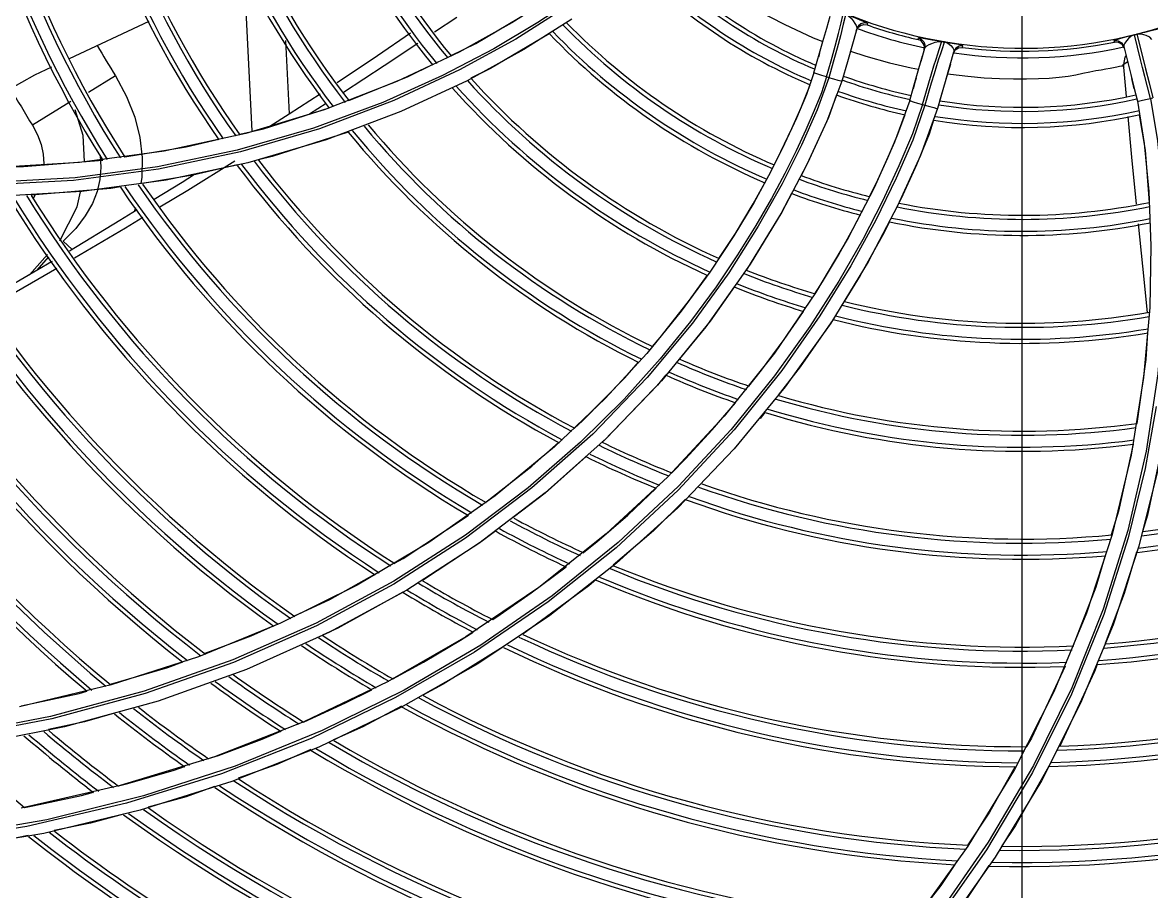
# Model space of a CAD drawing. Header units: metres. Extents: x -367 to 374, y -238 to 224.
# Drawn here: x 351.5329 to 351.6689, y 176.5566 to 176.6612 of the extents above; entities that cross this region are included whole.
import ezdxf
from ezdxf.enums import TextEntityAlignment as Align

# ---------------------------------------------------------------- set-up
doc = ezdxf.new("R2010")
doc.units = ezdxf.units.M
for name, color, linetype in [('ELE-ALIMENTADORES', 160, 'Continuous'), ('LA_BAU_BASES GERAIS_R00$0$ARQ-XREF-ATT', 8, 'Continuous'), ('LA_BAU_BASES GERAIS_R00$0$BASE', 253, 'Continuous'), ('LA_BAU_BASES GERAIS_R00$0$dutos', 31, 'Continuous')]:
    doc.layers.add(name, color=color, linetype=linetype)
doc.styles.add('LA_BAU_BASES GERAIS_R00$0$R60-125-RS', font='romans.shx', dxfattribs={"height": 0.19})
doc.styles.add('LA_BAU_BASES GERAIS_R00$0$R80-100-RS', font='romans.shx', dxfattribs={"height": 0.203})

# ---------------------------------------------------------------- blocks, each defined once
blk = doc.blocks.new('LA_BAU_BASES GERAIS_R00$0$A$C2E3D5B4E')
at = {"layer": 'LA_BAU_BASES GERAIS_R00$0$dutos', "color": 251}
for p, q in [((-15.09664577555668, -1.495762050046039), (-15.09664577555668, -0.9803166271737496)), ((-15.18941090905037, -1.301868069280943), (-15.19035142622943, -1.283433456615683)), ((-15.21140317315576, -1.293105119713516), (-15.20183887225494, -1.288597591141013)), ((-15.16477312399229, -1.288152898413216), (-15.16743504156921, -1.289927415639511)), ((-15.15088956150976, -1.288361572233669), (-15.15668975907738, -1.292019691143366)), ((-15.11613644556337, -1.289108515067426), (-15.11574875565066, -1.288998953773159)), ((-15.11574875565066, -1.288998953773159), (-15.11534688375923, -1.289052142609478)), ((-15.11529286609084, -1.288863478370956), (-15.11534698616288, -1.289052106956376)), ((-15.11658351061351, -1.289531782015445), (-15.11771857415761, -1.293488453505859)), ((-15.08283483418654, -1.290173498150295), (-15.08217083720865, -1.292845671324983)), ((-15.1849064657099, -1.299776668167112), (-15.18535826845982, -1.290915267350726)), ((-15.12173897904995, -1.294820938067176), (-15.12066035300586, -1.291046910794364)), ((-15.10920681813241, -1.290812718450695), (-15.10915296984422, -1.290623998532908)), ((-15.10883816578416, -1.290980436034886), (-15.10920681813241, -1.290812718450695)), ((-15.10856746670652, -1.291278645395948), (-15.10883816578416, -1.290980436034886)), ((-15.10665631684515, -1.29201032753889), (-15.10636049170489, -1.291132374436245)), ((-15.10636049170489, -1.291132374436245), (-15.10633372443135, -1.291051123735713)), ((-15.1060547501188, -1.291182194534201), (-15.10634501109098, -1.292040144636019)), ((-15.1060288346689, -1.291103355676285), (-15.1060547501188, -1.291182194534201)), ((-15.10432216638492, -1.291810868792425), (-15.10385579304238, -1.291759559166792)), ((-15.10385562969714, -1.291759580106088), (-15.10379880073378, -1.291559683180537)), ((-15.08554190462792, -1.291123107591091), (-15.08559034904147, -1.29092834586362)), ((-15.08503988350822, -1.291151976206208), (-15.08554190462792, -1.291123107591091)), ((-15.08442480236045, -1.291666655519009), (-15.08358687840564, -1.295034966480387)), ((-15.08102813805772, -1.290820488640463), (-15.08127870386306, -1.290537375323481)), ((-15.1644786614138, -1.292330421467057), (-15.17196865076994, -1.29587689200406)), ((-15.15668975907738, -1.292019691143366), (-15.16351169561312, -1.29576779523785)), ((-15.12107588650906, -1.292498390662047), (-15.12120172776758, -1.292942571702667)), ((-15.10841245989559, -1.291874180785896), (-15.10886336519843, -1.293444562358388)), ((-15.10586641123427, -1.295687916223585), (-15.10488689930844, -1.292276287587526)), ((-15.08424417738661, -1.292950180596279), (-15.08414751077862, -1.292779181387857)), ((-15.11771857415761, -1.293488453505859), (-15.11839119169099, -1.295842953347972)), ((-15.08440977079545, -1.29412709581328), (-15.08440901390759, -1.294135112312404)), ((-15.08409861216205, -1.297657363606675), (-15.08440977079545, -1.29412709581328)), ((-15.20589465498233, -1.295177058611159), (-15.2091205185402, -1.297184183740399)), ((-15.17196865076994, -1.29587689200406), (-15.18073919205517, -1.299275788832063)), ((-15.16351169561312, -1.29576779523785), (-15.17152485666429, -1.299493562244322)), ((-15.11993517567862, -1.295416869077314), (-15.12021633307768, -1.295308084596115)), ((-15.08315644427103, -1.296740783350003), (-15.08346685872357, -1.295509198032676)), ((-15.12230973570104, -1.296574736908667), (-15.12220705765003, -1.296249673596037)), ((-15.21127570114186, -1.298276924784375), (-15.21588377958551, -1.30113195005805)), ((-15.18124145246929, -1.297375925834501), (-15.18495447552777, -1.299808116676729)), ((-15.18048730870942, -1.29851422465498), (-15.18251090447984, -1.29980855520779)), ((-15.10657767179282, -1.298195324917913), (-15.10630918941661, -1.297242637794341)), ((-15.18073919205517, -1.299275788832063), (-15.19019487696141, -1.302119179725821)), ((-15.18495447552777, -1.299808116676729), (-15.18727343004502, -1.301297346808212)), ((-15.17152485666429, -1.299493562244322), (-15.1805163467161, -1.302896867703282)), ((-15.11078693894797, -1.299969601639248), (-15.11075716972164, -1.299873828379248)), ((-15.10684642827391, -1.299122916641579), (-15.10891505984955, -1.304792431207431)), ((-15.19019487696141, -1.302119179725821), (-15.20001298988927, -1.304248827179151)), ((-15.17784218639645, -1.301965234157876), (-15.18702017542319, -1.304891293659864)), ((-15.1805163467161, -1.302896867703282), (-15.18995569156687, -1.305670671070118)), ((-15.12527860205682, -1.303379508962905), (-15.12698070494025, -1.306774260479585)), ((-15.20001298988927, -1.304248827179151), (-15.21021625391313, -1.305638738191817)), ((-15.18702017542319, -1.304891293659864), (-15.18866645726666, -1.305283097280778)), ((-15.10891505984955, -1.304792431207431), (-15.1116781404271, -1.310857827411098)), ((-15.21021625391313, -1.305638738191817), (-15.22076421463817, -1.306245039358771)), ((-15.18995569156687, -1.305670671070118), (-15.19977302964344, -1.307760045179464)), ((-15.19977302964344, -1.307760045179464), (-15.20994275007479, -1.30912864006558)), ((-15.20994275007479, -1.30912864006558), (-15.22044108720092, -1.309739397310921)), ((-15.21550143843933, -1.309452025486905), (-15.21579524246272, -1.309946906168705)), ((-15.11124870920457, -1.30996968570588), (-15.11152271073524, -1.310514096225859)), ((-15.20346660488167, -1.311065408851107), (-15.203611702942, -1.311554179748498)), ((-15.1116781404271, -1.310857827411098), (-15.11522424619079, -1.317593166170525)), ((-15.13140540839868, -1.314469844491839), (-15.13428021904792, -1.318819780866477)), ((-15.21110387719682, -1.316083070905449), (-15.21219588863823, -1.315099929774703)), ((-15.21407259472971, -1.316715389104218), (-15.21625031462099, -1.319133992069226)), ((-15.21535821441876, -1.318612056525751), (-15.21389147806485, -1.316983080773468)), ((-15.11522424619079, -1.317593166170525), (-15.11972765903693, -1.324966006335387)), ((-15.21293296224303, -1.318399773705721), (-15.22134622599515, -1.323245005554497)), ((-15.13428021904792, -1.318819780866477), (-15.13772800799916, -1.323528740829431)), ((-15.12942931459474, -1.317876090865582), (-15.13424848289787, -1.324739299595137)), ((-15.12973313479506, -1.318340721168795), (-15.12989764229587, -1.31857207384445)), ((-15.12154864605782, -1.321335541193264), (-15.12651399672859, -1.328587170036087)), ((-15.13772800799916, -1.323528740829431), (-15.14187775747041, -1.328606290504183)), ((-15.08129738254365, -1.323074730854103), (-15.08202649998793, -1.33153376593026)), ((-15.13424848289787, -1.324739299595137), (-15.14012518828213, -1.331918724656759)), ((-15.11972765903693, -1.324966006335387), (-15.12519140352697, -1.332653098639355)), ((-15.14187775747041, -1.328606290504183), (-15.14690162545048, -1.334060985672011)), ((-15.12651399672859, -1.328587170036087), (-15.13255580414125, -1.336171479265147)), ((-15.14012518828213, -1.331918724656759), (-15.14677619236454, -1.338868780429664)), ((-15.08202649998793, -1.33153376593026), (-15.0835261375023, -1.340861654639127)), ((-15.12519140352697, -1.332653098639355), (-15.13134006964401, -1.340098536435733)), ((-15.14690162545048, -1.334060985672011), (-15.15299133044437, -1.339857162450869)), ((-15.08051977012656, -1.335010922501795), (-15.0818387370673, -1.342465584801801)), ((-15.13255580414125, -1.336171479265147), (-15.13932359964247, -1.343462216503838)), ((-15.1276396786343, -1.335712609563132), (-15.12820725577785, -1.336442743937994)), ((-15.14677619236454, -1.338868780429664), (-15.15410107428761, -1.345416100775481)), ((-15.14703847764031, -1.339121607165623), (-15.14724497191173, -1.339305615101409)), ((-15.15299133044437, -1.339857162450869), (-15.16016221539576, -1.345760340271852)), ((-15.0835261375023, -1.340861654639127), (-15.08583058728573, -1.350408108818272)), ((-15.13932359964247, -1.343462216503838), (-15.14676464080048, -1.350350143752337)), ((-15.08024561089769, -1.342293301570578), (-15.08258984979238, -1.35180700229165)), ((-15.16016221539576, -1.345760340271852), (-15.16814992044237, -1.351382017022559)), ((-15.15410107428761, -1.345416100775481), (-15.16209964229074, -1.351517688570937)), ((-15.16814992044237, -1.351382017022559), (-15.17676778688156, -1.356515298179772)), ((-15.16209964229074, -1.351517688570937), (-15.17076961949851, -1.35712685113657)), ((-15.14676464080048, -1.350350143752337), (-15.15487749828662, -1.356793630356776)), ((-15.08583058728573, -1.350408108818272), (-15.08892279227439, -1.359904100463325)), ((-15.08258984979238, -1.35180700229165), (-15.08570771256882, -1.361301061776146)), ((-15.14552948642086, -1.353893261378914), (-15.15356574855377, -1.360169142860002)), ((-15.15175429708461, -1.354430380599013), (-15.15160654971669, -1.354310915992471)), ((-15.17676778688156, -1.356515298179772), (-15.18602046255592, -1.361117925049882)), ((-15.15487749828662, -1.356793630356776), (-15.16365928076948, -1.362748006095615)), ((-15.17076961949851, -1.35712685113657), (-15.18010715298442, -1.362193849969742)), ((-15.08691268125949, -1.359414942142109), (-15.09069404403044, -1.368874957533706)), ((-15.18602046255592, -1.361117925049882), (-15.19589623725233, -1.365135942515451)), ((-15.15356574855377, -1.360169142860002), (-15.16222403677557, -1.365977279558763)), ((-15.16043646553544, -1.360662643230796), (-15.15994692535378, -1.360348017420336)), ((-15.08892279227439, -1.359904100463325), (-15.09283778373674, -1.369362802949297)), ((-15.08682407791048, -1.360057660879363), (-15.09070305652494, -1.369631516155721)), ((-15.18010715298442, -1.362193849969742), (-15.19010223679243, -1.366663947298264)), ((-15.08570771256882, -1.361301061776146), (-15.08961845427166, -1.370739326848422)), ((-15.16365928076948, -1.362748006095615), (-15.17310377384092, -1.368164746161426)), ((-15.19589623725233, -1.365135942515451), (-15.20638037871458, -1.368513821140084)), ((-15.16222403677557, -1.365977279558763), (-15.17149926532193, -1.371275428171145)), ((-15.09149016553101, -1.366292125042207), (-15.09555468572125, -1.374930183243748)), ((-15.19010223679243, -1.366663947298264), (-15.20074000582918, -1.370479474018509)), ((-15.20638037871458, -1.368513821140084), (-15.2174519826026, -1.371193684881007)), ((-15.21026916653045, -1.369554300063726), (-15.20931771285132, -1.369275493064094)), ((-15.17310377384092, -1.368164746161426), (-15.18320356547429, -1.372993252959247)), ((-15.09069404403044, -1.368874957533706), (-15.0952954438244, -1.378246922634105)), ((-15.21725276243887, -1.371051325087763), (-15.21026916653045, -1.369554300063726)), ((-15.20074000582918, -1.370479474018509), (-15.21200026786482, -1.373580415574622)), ((-15.09283778373674, -1.369362802949297), (-15.09759225606012, -1.378726686022389)), ((-15.09070305652494, -1.369631516155721), (-15.0954088560361, -1.379088408198811)), ((-15.17149926532193, -1.371275428171145), (-15.18138237481435, -1.376017824571761)), ((-15.08961845427166, -1.370739326848422), (-15.09434261107936, -1.380084106312722)), ((-15.18320356547429, -1.372993252959247), (-15.19394374654848, -1.37717812058662)), ((-15.21200026786482, -1.373580415574622), (-15.22385491788918, -1.37590461588178)), ((-15.18138237481435, -1.376017824571761), (-15.19185793419365, -1.380155173472929)), ((-15.09555468572125, -1.374930183243748), (-15.0961345039841, -1.375956789684722)), ((-15.19394374654848, -1.37717812058662), (-15.20530218411977, -1.380661313430835)), ((-15.19881433657565, -1.378784287222231), (-15.19754980311018, -1.378365128596386)), ((-15.09759225606012, -1.378726686022389), (-15.10321061849163, -1.387954994054496)), ((-15.0952954438244, -1.378246922634105), (-15.10073782654399, -1.387488780174579)), ((-15.19185793419365, -1.380155173472929), (-15.20290696325583, -1.383637042179259)), ((-15.0954088560361, -1.379088408198811), (-15.10097644871439, -1.38841624483274)), ((-15.09434261107936, -1.380084106312722), (-15.09989790624877, -1.389288730403393)), ((-15.20530218411977, -1.380661313430835), (-15.21724911555793, -1.383383480716191)), ((-15.20998855379185, -1.381839243815818), (-15.20851914364266, -1.381465375655978)), ((-15.20290696325583, -1.383637042179259), (-15.21450584779132, -1.386411890536408)), ((-15.21657275056896, -1.385579698025765), (-15.22914057984872, -1.387556695277169)), ((-15.21450584779132, -1.386411890536408), (-15.2266256552125, -1.388427420866435)), ((-15.21638567960235, -1.386677078036598), (-15.21778200115978, -1.386956716559951)), ((-15.10321061849163, -1.387954994054496), (-15.10971086101063, -1.396992068233601)), ((-15.10073782654399, -1.387488780174579), (-15.10703853211089, -1.396550232523339)), ((-15.10097644871439, -1.38841624483274), (-15.10741910347951, -1.397553024835986)), ((-15.09989790624877, -1.389288730403393), (-15.10630055564752, -1.398303146531077))]:
    blk.add_line(p, q, dxfattribs=at)
for points in [[(-15.13954272389037, -1.27927574735412), (-15.13706054828026, -1.281485170963322), (-15.13420868411458, -1.283660069029509), (-15.13150922916384, -1.285459368194722), (-15.12862472207917, -1.287266332735896), (-15.12533493394722, -1.288967161999324), (-15.12184005998824, -1.29060057533087), (-15.12065876733368, -1.291041396769913)], [(-15.1430469247407, -1.280016270190288), (-15.14640970249002, -1.282831745001829), (-15.15038444749644, -1.285726088374474), (-15.15498385955198, -1.288772471324307), (-15.16030194049608, -1.291930611175019), (-15.1664713276532, -1.295155476427396), (-15.17366739407953, -1.298380430316399), (-15.18202382592153, -1.301469305766375), (-15.19120620105059, -1.304123094231443), (-15.2008082716734, -1.306135190201246), (-15.21072921314044, -1.307449584972062), (-15.22097408981426, -1.308034587723057), (-15.23150853271363, -1.307852087683102), (-15.24230068831912, -1.306865244068547)], [(-15.14283841831093, -1.280232364990923), (-15.14699444666758, -1.283646503455827), (-15.15190047194983, -1.287129017821542), (-15.15764900362819, -1.290754216118955), (-15.16442748544023, -1.294478045703443), (-15.17235300467883, -1.298163249501783), (-15.18131026238098, -1.301553251789016), (-15.19080757876418, -1.304336659833723), (-15.20069292796052, -1.306422177171669), (-15.21093591904628, -1.307771268677868), (-15.22151101562076, -1.308345944371183), (-15.23239069170586, -1.308106221476635)], [(-15.15269950400989, -1.285360828327327), (-15.15811780713648, -1.288797025033716), (-15.1644786614138, -1.292330421467057)], [(-15.16543880176459, -1.292732519735807), (-15.16248770883385, -1.291278787295312), (-15.15603019951777, -1.287483044967018)], [(-15.12021743129571, -1.295307708453663), (-15.11968265840596, -1.293380018336109), (-15.11920056606868, -1.291608470703693), (-15.11879978744309, -1.290091072802795), (-15.11848097108623, -1.288809025929993), (-15.11826697797414, -1.287904617265383), (-15.11819703156743, -1.28761423678651)], [(-15.12066035300586, -1.291046910794364), (-15.12020467283764, -1.289462327401168), (-15.1197863336306, -1.288002805179246)], [(-15.11790844890584, -1.287732443682842), (-15.1179813341023, -1.288029493015244), (-15.11820884330791, -1.28897795167785), (-15.11855759266882, -1.290364080651386), (-15.11895029433254, -1.291837167919482), (-15.1194143000489, -1.293538745096782), (-15.11993637562182, -1.295416320310949)], [(-15.11529029895883, -1.28886437506543), (-15.1153553855579, -1.288821017451198), (-15.11557071197467, -1.288722889783173), (-15.11596137255992, -1.288559006790535), (-15.11653205774974, -1.288323403170295), (-15.1172311948485, -1.288029299111884), (-15.11790849894942, -1.287732566658349)], [(-15.11790844929419, -1.287732444662367), (-15.11756612275121, -1.287947420352509), (-15.11726836210346, -1.288232740940373), (-15.11701634545534, -1.288554926554468), (-15.11681265938114, -1.288868050606368), (-15.1166649598722, -1.289141037605702), (-15.11658507161383, -1.289362978607357), (-15.11658351061351, -1.289531782015445)], [(-15.11529286609084, -1.288863478370956), (-15.11569444786028, -1.288810240337341), (-15.11608227945862, -1.288919642318149), (-15.11639539868111, -1.289173222719626), (-15.1165835359734, -1.289531871881707)], [(-15.17033047129416, -1.290041672331142), (-15.17432251660466, -1.292766665138231), (-15.17916702949742, -1.296014008583086)], [(-15.15361835243266, -1.290113160316366), (-15.16070476201958, -1.294293609913154), (-15.16306916859276, -1.295461262091237)], [(-15.11663778731463, -1.289721257536883), (-15.11644950488426, -1.289362215288463), (-15.11613644556337, -1.289108515067426)], [(-15.08313423426489, -1.290248267925278), (-15.08372259277121, -1.2904115893013), (-15.08436119854468, -1.290580946354282), (-15.08492343114949, -1.290726834540408), (-15.08531599757225, -1.290831662914286), (-15.08552978605576, -1.290896636127115), (-15.0855880423519, -1.290927886416)], [(-15.08313457864915, -1.290248371617679), (-15.08351935730298, -1.290424469487959), (-15.08384553269798, -1.290678390651635), (-15.08411117999958, -1.290967994952268), (-15.0843072217408, -1.291245618090841), (-15.08441508010492, -1.29148201142533), (-15.08442493983011, -1.291666676874854)], [(-15.08122197157854, -1.297902883175709), (-15.0815635183435, -1.296510989277238), (-15.08187958856206, -1.295269323770924), (-15.08215501404857, -1.294167018162341), (-15.08239330676179, -1.293207848281497), (-15.08313460928093, -1.290248233825594)], [(-15.08034834491764, -1.289621476817672), (-15.08059289734047, -1.289655425757417), (-15.08114321611174, -1.289783144024739), (-15.08193505744157, -1.289971536196106), (-15.08283489866972, -1.290173635576764)], [(-15.08127870386306, -1.290537375323481), (-15.08173300590124, -1.290310690614831), (-15.08230442621834, -1.290158519778458), (-15.08283479557849, -1.29017357661786)], [(-15.16946672412723, -1.29128177255069), (-15.17350200623696, -1.293971626440623), (-15.17840867108589, -1.297182039807637)], [(-15.10749734991532, -1.290875268799653), (-15.10857282560664, -1.290695270581352), (-15.10890605593158, -1.290642568319242), (-15.10909319623488, -1.290619876799326), (-15.10915560342619, -1.29062340182071)], [(-15.10915296984422, -1.290623998532908), (-15.10878421228153, -1.290791651347433), (-15.10851342805245, -1.291089707588696), (-15.10838219510015, -1.291470359212042), (-15.10841245680194, -1.291874179548984)], [(-15.10846672611797, -1.292063679016508), (-15.10843633120794, -1.291659529962715), (-15.10856746670652, -1.291278645395948)], [(-15.10841245989559, -1.291874180785896), (-15.10832213590402, -1.291732260462311), (-15.10813611225103, -1.291585129361636), (-15.1078645747566, -1.291430746831509)], [(-15.1078645747566, -1.291430746831509), (-15.10752374980893, -1.291274017317562), (-15.10713789417377, -1.291134368642531), (-15.10673457285111, -1.291051787001095), (-15.1063337537521, -1.291051286464324)], [(-15.10633370420965, -1.291051307811074), (-15.10688365401165, -1.290971894179791), (-15.10749734991532, -1.290875268799653)], [(-15.10433669574741, -1.291429997556122), (-15.1053822037552, -1.291232402253343), (-15.10602886457127, -1.29110353310142)], [(-15.10602883490128, -1.291103357055988), (-15.10560901998133, -1.291267882294676), (-15.10527268233682, -1.291522302630881), (-15.10503061208101, -1.291804081384441), (-15.10489739825289, -1.29206248750296), (-15.10488689930844, -1.292276287587526)], [(-15.10379880073378, -1.291559683180537), (-15.10426508508863, -1.291610957843375), (-15.1046555592593, -1.291868021543166), (-15.1048869808692, -1.292276456367915)], [(-15.10379880042319, -1.291559682115519), (-15.1038476313247, -1.291535497751909), (-15.10402082951759, -1.291493347716539), (-15.10433669574741, -1.291429997556122)], [(-15.08559034904147, -1.29092834586362), (-15.085088237317, -1.290957238138333), (-15.08466526671737, -1.291225196299536), (-15.08442480236045, -1.291666655519009)], [(-15.08437605770951, -1.291861932824474), (-15.08461675418448, -1.291420071815708), (-15.08503988350822, -1.291151976206208)], [(-15.11735518028627, -1.292220612209974), (-15.11548910111924, -1.29282993226542), (-15.11265925043654, -1.29361531388048), (-15.1100223216431, -1.294219771192445), (-15.10913387510891, -1.294383771971923)], [(-15.11020974596431, -1.298153370658554), (-15.10975337200398, -1.296562919963151), (-15.10935059015355, -1.295137551923915), (-15.1086756281602, -1.2927923522372)], [(-15.10868253736771, -1.298642744024335), (-15.1082746625566, -1.297260566345983), (-15.10791346617634, -1.296023384851367), (-15.10758241990152, -1.294927732191979), (-15.10728861904272, -1.293976398865823), (-15.10703631330307, -1.293174817368424), (-15.10682627316282, -1.292523973683899), (-15.10665631684515, -1.29201032753889)], [(-15.10634501109098, -1.292040144636019), (-15.10651392347836, -1.292546855444641), (-15.10672495282233, -1.29319652559451), (-15.10697939143711, -1.294000005914938), (-15.1072753070066, -1.294954442613459), (-15.10760918357528, -1.296055532810612), (-15.10797428598653, -1.297304007208083), (-15.10838576990955, -1.298698513323586)], [(-15.10494410188267, -1.292476007557241), (-15.10471276312637, -1.292068116963208), (-15.10432216638492, -1.291810868792425)], [(-15.08440902643088, -1.294134958112124), (-15.08441586031995, -1.293828974857831), (-15.08424417738661, -1.292950180596279)], [(-15.08217083720865, -1.292845671324983), (-15.0818026063921, -1.294334220958888), (-15.08137926098334, -1.29601491006423), (-15.08093074103317, -1.297830241811141)], [(-15.2219035119756, -1.298598222959015), (-15.21559023501095, -1.295078426611042), (-15.21355448110126, -1.294119002707419)], [(-15.17775969732838, -1.298157194594467), (-15.17060492522023, -1.295277394274024), (-15.16767475550569, -1.29383396878228)], [(-15.10531408617453, -1.293767092885616), (-15.10577146107789, -1.295354442124051), (-15.10627924915343, -1.297137842796189), (-15.10684639400824, -1.299122927042561)], [(-15.10565178823663, -1.294939109771519), (-15.10530303153837, -1.294987541881426), (-15.10321454537461, -1.295228755484175), (-15.10124366537866, -1.295413391868976), (-15.09939414825294, -1.295522052527929), (-15.09768867158618, -1.295564758537409), (-15.09612494526482, -1.295560110980375), (-15.09469461273193, -1.295518412234458), (-15.09339187274099, -1.29545290906907), (-15.09220643753724, -1.295364375148608), (-15.09113339978603, -1.295238960711401), (-15.09019388608704, -1.295063159299104), (-15.08933349008976, -1.29485858905781), (-15.08851059889867, -1.294684313604819), (-15.08778025549782, -1.294548799318079), (-15.08714627056906, -1.294447970250701), (-15.08657780623435, -1.294350012500843), (-15.08607350222792, -1.294251623689604), (-15.08526078259865, -1.294084324454786)], [(-15.08526078259865, -1.294084324454786), (-15.08495300861205, -1.294026183990979), (-15.08471091364027, -1.29399203782458), (-15.0845399423556, -1.2939943736489), (-15.08444117564613, -1.294044779962576), (-15.08440977079545, -1.29412709581328)], [(-15.12021633307768, -1.295308084596115), (-15.12085135576399, -1.297246318887744), (-15.12171038219867, -1.299367256814264), (-15.12272039794698, -1.301681599605843), (-15.12389231147245, -1.304203876594954), (-15.12526173689093, -1.306956953665292), (-15.12686236771333, -1.309954642750824), (-15.1287350855805, -1.313211780359495), (-15.13093588972197, -1.316751902351541), (-15.13353285940229, -1.320596949127946), (-15.1366056389129, -1.324760789014078), (-15.14025643007108, -1.329257899311131), (-15.14462057407718, -1.334104281125917), (-15.1498533698641, -1.339289098064626), (-15.1561524269905, -1.34478557223764), (-15.16370739559943, -1.35049533073169), (-15.17236201103015, -1.356059987833476), (-15.18172396297769, -1.361099644422836), (-15.19173485100555, -1.365529795750888), (-15.20240524792598, -1.369303393342932), (-15.21370587476349, -1.372354443608572), (-15.22559886891668, -1.374616251267696), (-15.2380296813044, -1.376023231701481)], [(-15.11993517567862, -1.295416869077314), (-15.1213452735542, -1.299274180154214), (-15.12324051465066, -1.303530935754395), (-15.12557431558616, -1.308203157982177), (-15.1284428776371, -1.313307356153643), (-15.13198936650087, -1.318889973222838), (-15.13637149843817, -1.324950684329167), (-15.14184104409469, -1.331532507550662), (-15.14839455013089, -1.338323319184099), (-15.15571751874313, -1.344818263468085), (-15.16369932043153, -1.35085633531861), (-15.17235855241279, -1.356407611291331), (-15.18168339476006, -1.361415903373825), (-15.19166680249236, -1.365827723958944), (-15.20229690306633, -1.369585635118426), (-15.21354338069023, -1.372625920292819), (-15.22536682154487, -1.374885781434102), (-15.23773492439477, -1.376302654292601)], [(-15.20589465542844, -1.295177057845365), (-15.20454102651092, -1.297660500821337), (-15.20355696197976, -1.300147953657586), (-15.20293217416156, -1.302609417768224)], [(-15.12173902051245, -1.294821049087375), (-15.12263702325254, -1.297427519519886), (-15.12384953976743, -1.300271013776808), (-15.12527860205682, -1.303379508962905)], [(-15.11839123248865, -1.295842941216222), (-15.12018815729562, -1.30062932050231), (-15.12259369018602, -1.305861840392652)], [(-15.12021712794149, -1.295306664212774), (-15.12079390191002, -1.295133033094032), (-15.12128010054357, -1.294981675475071), (-15.12161899876492, -1.294870025579883), (-15.12173897904995, -1.294820938067176)], [(-15.11839119169099, -1.295842953347972), (-15.1185082480074, -1.295821003228127), (-15.11883083105749, -1.295735717625291), (-15.11933130188572, -1.295594070241975), (-15.11993637037313, -1.295416302384808)], [(-15.109439045214, -1.295450577491181), (-15.10954195271279, -1.295810318776319), (-15.10980410280899, -1.296739715423143)], [(-15.08358687840564, -1.295034966480387), (-15.08320543530226, -1.296542155570648), (-15.08278797389539, -1.298234698680687)], [(-15.12654163614206, -1.305897242935032), (-15.1257216190088, -1.304291182293753), (-15.12440630932224, -1.301516954262922), (-15.1232930395422, -1.298990226046669), (-15.12230973570104, -1.296574736908667)], [(-15.11902937402647, -1.297488076762136), (-15.12000130280876, -1.300195386318308), (-15.12251307720499, -1.30569774022814), (-15.12329628949738, -1.307182670485133)], [(-15.11020975372685, -1.298153406315294), (-15.1120273810975, -1.303168396572516), (-15.11450496170619, -1.308665354782249)], [(-15.110209747505, -1.298153370350235), (-15.11010067920233, -1.298198772748663), (-15.10978446607851, -1.298303967218715), (-15.10928831627825, -1.298459501094555), (-15.10868255289279, -1.298642796565844)], [(-15.08278797389539, -1.298234698680687), (-15.08195199609781, -1.303319759533849), (-15.08140814514445, -1.309126605792414)], [(-15.08278788600046, -1.29823466989609), (-15.0826656605168, -1.298219144022084), (-15.08232596007838, -1.298150784470351), (-15.08182031009846, -1.298040036631107), (-15.0812219688346, -1.297902899597545)], [(-15.08122062705615, -1.297900676424149), (-15.08036514095375, -1.303000068590052), (-15.07981361237489, -1.30876673391748), (-15.07953283120378, -1.315294710106798), (-15.07964199900789, -1.322675693396093), (-15.08031152688363, -1.331083089195715), (-15.08172761377045, -1.340374229405541)], [(-15.10868277323925, -1.298642736827503), (-15.10988405505896, -1.302186813815467), (-15.11151722809154, -1.306042476749724), (-15.1134861601663, -1.310272346574209), (-15.11586128303361, -1.314883320289198), (-15.11873358518051, -1.319912507098422), (-15.1222274098659, -1.325391218573429), (-15.12649777717843, -1.331332260096758), (-15.13171959630699, -1.337775316110026), (-15.13805409340375, -1.34461151718159), (-15.14533071809365, -1.351404324174553), (-15.15329549511171, -1.357814804605084), (-15.16188890191233, -1.363751435786696), (-15.17111963831803, -1.369179165623507), (-15.18097470611974, -1.374045798605664), (-15.19144311933633, -1.378303312094147), (-15.20250834882654, -1.381900234110333), (-15.21414183209799, -1.384780314704301), (-15.22630394350199, -1.386887670266049)], [(-15.10838578047151, -1.298698562125253), (-15.10985022231444, -1.302914926951132), (-15.11184498647526, -1.307510977084974), (-15.11429082264885, -1.312550918748173), (-15.11729992033361, -1.318066428396094), (-15.12101715693825, -1.324100968878781), (-15.12562540473891, -1.330683060492163), (-15.13135727241342, -1.337820117802664), (-15.13809388627806, -1.345073135463906), (-15.14558292968013, -1.352019320458282), (-15.15377310455051, -1.358546052537065), (-15.16263001391872, -1.364578874351253), (-15.17214658992816, -1.37007020109894), (-15.18231674209574, -1.374971448859185), (-15.19312785278862, -1.379228959325417), (-15.20455607918075, -1.382784503827395), (-15.21657275056896, -1.385579698025765)], [(-15.2096042761882, -1.305505680098292), (-15.20975658568568, -1.302372342380011), (-15.21071872659786, -1.299293195244616)], [(-15.19090346158782, -1.302221862014164), (-15.18806721233159, -1.301549561140462), (-15.18014509608429, -1.299032408416394)], [(-15.10838574182208, -1.298698421018969), (-15.10779777800599, -1.298871010785376), (-15.10730095481267, -1.299011661330667), (-15.10696703817075, -1.299100103717763), (-15.10684642827391, -1.299122916641579)], [(-15.08256606867553, -1.299874432130025), (-15.08185760627885, -1.304142512300757), (-15.08136270309114, -1.31043094223395)], [(-15.21588365402522, -1.301132152627076), (-15.21526824088323, -1.302279532010004), (-15.21483108973962, -1.303444536104223), (-15.21457380855873, -1.304615075651498), (-15.21449712195226, -1.305780768717057), (-15.21450905458414, -1.305915947354777)], [(-15.11503541968341, -1.309732847448402), (-15.11405677103539, -1.30772364941339), (-15.11285344663293, -1.305075876603667), (-15.11170295823422, -1.302397974145322), (-15.11078693894797, -1.299969601639248)], [(-15.10732260188661, -1.30052551479065), (-15.10786627673633, -1.302204809472357), (-15.10939296907281, -1.305897498681304), (-15.11124870920457, -1.30996968570588)], [(-15.08288195876821, -1.310639786900254), (-15.08345447674901, -1.304965438169972), (-15.08388529373769, -1.300077579778815)], [(-15.20293217416156, -1.302609417768224), (-15.20265415863469, -1.305023419629549), (-15.20269926957235, -1.307377807405544), (-15.20282301232783, -1.308170498024708)], [(-15.20475971476981, -1.304931101024238), (-15.19735849249719, -1.303751954231927), (-15.1934394276218, -1.302822984137208)], [(-15.21810013289951, -1.306131724789964), (-15.21696396818879, -1.306121292140858), (-15.20740776727098, -1.305321949944016)], [(-15.20770908358054, -1.304741453837494), (-15.20762354793487, -1.306218043115848), (-15.20775051581904, -1.307659943189435)], [(-15.1912237384131, -1.305891712391428), (-15.19656174661486, -1.30716212118449), (-15.20261842287482, -1.3081326828339)], [(-15.19151329295482, -1.305477789005351), (-15.19717903571427, -1.308982338305839), (-15.20052402849706, -1.311006848495424)], [(-15.12259369018602, -1.305861840392652), (-15.12561739706962, -1.311593312739831), (-15.12942931459474, -1.317876090865582)], [(-15.20775051581904, -1.307659943189435), (-15.20809116108012, -1.309094563997576), (-15.20866531488036, -1.310549248673567), (-15.20951105343374, -1.312038180106072), (-15.21067280667921, -1.313560945832876), (-15.21219539321419, -1.315099395898585)], [(-15.19647996257208, -1.307142657153861), (-15.19786554384427, -1.308015198080909), (-15.20121664637782, -1.310079096806192)], [(-15.13318327785555, -1.317181918671565), (-15.13120843789102, -1.31415533731041), (-15.12907433785085, -1.31059146125034), (-15.12767180288301, -1.308050671868557)], [(-15.12698070494025, -1.306774260479585), (-15.12900003047662, -1.310461817004295), (-15.13140540839868, -1.314469844491839)], [(-15.20528524948668, -1.30856003267462), (-15.20645381073609, -1.308747290616964), (-15.21604928823172, -1.309558733105121)], [(-15.21258654692338, -1.315064965852514), (-15.21047480964035, -1.310974845936187), (-15.21007658232975, -1.309136425966869)], [(-15.12443609072261, -1.309343675035677), (-15.12569644940459, -1.311733250327677), (-15.12973313479506, -1.318340721168795)], [(-15.11450496170619, -1.308665354782249), (-15.11762382470124, -1.314711716839781), (-15.12154864605782, -1.321335541193264)], [(-15.08140814514445, -1.309126605792414), (-15.08115053172105, -1.315668559576523), (-15.08129738254365, -1.323074730854103)], [(-15.20326457596911, -1.311340388941687), (-15.20533696536677, -1.312616745540879), (-15.21143505986311, -1.316282135311383)], [(-15.12162133126776, -1.321418485552101), (-15.12069629214284, -1.319973835203825), (-15.11880281945969, -1.316801512881), (-15.11700323854211, -1.313572243496026), (-15.11615954900708, -1.311952049388026)], [(-15.20259066139033, -1.31225764920481), (-15.20467559273902, -1.313519524798437), (-15.21083214516693, -1.317158154296237)], [(-15.11265106309202, -1.312756006670213), (-15.11348227596045, -1.314407534045756), (-15.11617678469656, -1.319248517312815), (-15.11809883932483, -1.322357671035832)], [(-15.08155247167952, -1.323679999551757), (-15.08212976498999, -1.318094941054994), (-15.08264152882884, -1.313022739672931)], [(-15.21351845837262, -1.317534406426319), (-15.21359813450317, -1.317582297461456), (-15.22186680362938, -1.322419996530414)], [(-15.14120934682251, -1.327780132779196), (-15.14027781792856, -1.326716692100206), (-15.13672024951711, -1.322203089761103), (-15.13458031103892, -1.319209431894421)], [(-15.13133412967591, -1.320592256487259), (-15.1347666006177, -1.325419460899582), (-15.13795481217312, -1.329263723205884)], [(-15.12957231801602, -1.332540069934737), (-15.12805550020084, -1.330636256224977), (-15.12533003774206, -1.326953239283), (-15.12298716134183, -1.323548199826007)], [(-15.11943469497874, -1.324518577661991), (-15.12338833265903, -1.330243654614321), (-15.12603836375638, -1.333652669257106)], [(-15.08157043791971, -1.326139134595621), (-15.08177885817895, -1.32932876802505), (-15.08286771500116, -1.337034497169668)], [(-15.15057818741752, -1.337605123165929), (-15.14960365493698, -1.336732316347195), (-15.14452512032676, -1.331565445773492), (-15.14286322798534, -1.329668216467041)], [(-15.13956933789768, -1.331210476203239), (-15.14058982128518, -1.332440948442752), (-15.14703847764031, -1.339121607165623)], [(-15.13887098677969, -1.342976381001506), (-15.13722179474917, -1.341314710915583), (-15.13400208632629, -1.337825049014725), (-15.131194432553, -1.334550512702378)], [(-15.16127651333272, -1.346522955441912), (-15.15571908432048, -1.342209392360644), (-15.15249290413976, -1.339319973975478)], [(-15.07962563336059, -1.339007153877617), (-15.08158164366205, -1.34808548474183), (-15.08215957335869, -1.350040503890966)], [(-15.13134006964401, -1.340098536435733), (-15.13811974448527, -1.347190128711816), (-15.14552948642086, -1.353893261378914)], [(-15.08172761377045, -1.340374229405541), (-15.08393539608323, -1.34992170628783), (-15.08691268125949, -1.359414942142109)], [(-15.08330613992075, -1.339537496787386), (-15.08506969702648, -1.347596796471123), (-15.0859220945199, -1.350449175364417)], [(-15.14917887525507, -1.341028924722821), (-15.15411624845365, -1.345428639298632), (-15.15796212755413, -1.348369890197944)], [(-15.0818387370673, -1.342465584801801), (-15.08387403877941, -1.350828475086644), (-15.08682407791048, -1.360057660879363)], [(-15.149492852599, -1.352601836485235), (-15.14791253230487, -1.35132403135384), (-15.14417971832245, -1.348074486003213), (-15.14073845419034, -1.344851135101351)], [(-15.137206287156, -1.346170239405808), (-15.14107911279143, -1.349985176934467), (-15.14592812142155, -1.354112021658409)], [(-15.17225090075181, -1.353889597761452), (-15.1712287756427, -1.353318396454313), (-15.16338149256308, -1.348117752141377)], [(-15.16007794156849, -1.349988022157675), (-15.16182183323463, -1.351321715390156), (-15.16891538449045, -1.355950752348406)], [(-15.08666839792522, -1.352946531468376), (-15.08780549962694, -1.356751616440931), (-15.09050211448402, -1.36380428030742)], [(-15.08290486781652, -1.352561684147702), (-15.08437114734534, -1.357521810917831), (-15.08665776729094, -1.363551240213098)], [(-15.1843024917398, -1.36022114425549), (-15.18005649610177, -1.358251653089326), (-15.17462426255588, -1.355215920103262)], [(-15.15994692535378, -1.360348017420336), (-15.15580079523625, -1.357466150952575), (-15.15175429708461, -1.354430380599013)], [(-15.14801644657018, -1.355889332088452), (-15.14887609747393, -1.356620954996913), (-15.15682032007226, -1.362433892204251)], [(-15.17125681463131, -1.357367097468057), (-15.17911206004874, -1.361697186607387), (-15.18094101084762, -1.362535497468969)], [(-15.19507130523562, -1.364726845788653), (-15.18951519237726, -1.362639038370332), (-15.18684598520395, -1.361400935367499)], [(-15.17245026269757, -1.367801443582437), (-15.16875881934538, -1.365789324277728), (-15.16430803990716, -1.363150890929035), (-15.16278565359562, -1.362172458418797)], [(-15.15918239881421, -1.36396232901069), (-15.16638858680699, -1.368465574590743), (-15.16884608613282, -1.369762649937627)], [(-15.20647673365829, -1.368442993373435), (-15.19959157653875, -1.366425417471589), (-15.19776705667437, -1.365739821948125)], [(-15.08761552899387, -1.366076695515119), (-15.08793590630921, -1.366921476204595), (-15.09213274114927, -1.375898299341031)], [(-15.18322545902038, -1.373001391120567), (-15.18316039761612, -1.372974540960683), (-15.17818238982363, -1.370708394423389), (-15.1750028693582, -1.369120862341049)], [(-15.20600775522416, -1.371949595823651), (-15.20962167345897, -1.373000732102525), (-15.21394073877764, -1.373923074833954)], [(-15.17140744367498, -1.371114541952636), (-15.1760999710923, -1.373591271673547), (-15.17962950617948, -1.375138217762185)], [(-15.19467845715235, -1.377413355109354), (-15.19348262580388, -1.377016969375916), (-15.18820560983522, -1.375056647124154), (-15.18594977449675, -1.374125687539788)], [(-15.18234828597588, -1.376329821095794), (-15.18643294763615, -1.378120071432647), (-15.19108155323056, -1.379768934785432)], [(-15.2055162514489, -1.380701337258586), (-15.2043806529914, -1.380412402201443), (-15.19881433657565, -1.378784287222231)], [(-15.09748896317933, -1.37835494894324), (-15.1006084182427, -1.383878149693089), (-15.10321409262951, -1.387785573870758)], [(-15.09346679348664, -1.378330806343627), (-15.09746665929561, -1.385450002840741), (-15.09910274930462, -1.387914184606132)], [(-15.19395139639664, -1.380786869976589), (-15.19737090282433, -1.381999771077687), (-15.20192729991277, -1.383256089350368)], [(-15.21682795394008, -1.383288037757382), (-15.21583163058403, -1.383108130965127), (-15.20998855379185, -1.381839243815818)], [(-15.2049327601494, -1.384084773623442), (-15.20889059315959, -1.385176052068971), (-15.21325440383043, -1.38604998370073)], [(-15.10478856970622, -1.390146632427502), (-15.10647310310515, -1.392672729531739), (-15.11012640422405, -1.397362857838459)], [(-15.10068396224779, -1.390295713790408), (-15.10346899293154, -1.394490361881878), (-15.1059273634055, -1.397658123866393)]]:
    blk.add_lwpolyline(points, dxfattribs=at)
for centre, radius, start, end in [((-15.09664577555668, -1.235418544163338), 0.1309828060482036, 183.9658385632285, 212.2623320865281), ((-15.09664577555668, -1.235418544163338), 0.1304906844579218, 184.0730082512465, 212.3649511959789), ((-15.09664577555668, -1.235418544163338), 0.1290506101746804, 184.385609100935, 212.6639810647094), ((-15.09664577555668, -1.235418544163338), 0.1285586018557525, 184.492045857307, 212.7656934732249), ((-15.09664577555668, -1.235418544163338), 0.1179826965736974, 186.7313982860089, 214.8916606707794), ((-15.09664577555668, -1.235418544163338), 0.1174905749834157, 186.8331650712198, 214.9875448842459), ((-15.09664577555668, -1.235418544163338), 0.1160505007001743, 187.1296984713681, 215.2665165577559), ((-15.09664577555668, -1.235418544163338), 0.1155584923812464, 187.2305561070725, 215.3612538380225), ((-15.09664577555668, -1.235418544163338), 0.1049825870991914, 189.3374527897389, 217.3199685985413), ((-15.09664577555668, -1.235418544163338), 0.1044904655089096, 189.4323949203557, 217.4071564941844), ((-15.09664577555668, -1.235418544163338), 0.1030503912256682, 189.7085648803874, 217.6601351749108), ((-15.09664577555668, -1.235418544163338), 0.1025583829067403, 189.8023283180206, 217.7458018462814), ((-15.09664577555668, -1.235418544163338), 0.09198247762468525, 191.7367379935134, 219.4819542885892), ((-15.09664577555668, -1.235418544163338), 0.09149035603440345, 191.8225648944678, 219.557286950048), ((-15.09664577555668, -1.235418544163338), 0.09005028175116211, 192.0713875743493, 219.7746534147267), ((-15.09664577555668, -1.235418544163338), 0.08955827343223417, 192.1555701262404, 219.8478282947329), ((-15.09664577555668, -1.235418544163338), 0.05643500052730971, 209.1959294522275, 298.8040601425717), ((-15.09664577555668, -1.235418544163338), 0.06355805448092196, 225.5834973784422, 247.00053212244), ((-15.09664577555668, -1.235418544163338), 0.06549013708539124, 225.5038915659258, 247.1869874349632), ((-15.09664577555668, -1.235418544163338), 0.0640500628021499, 225.5686584792365, 247.0545387074962), ((-15.09664577555668, -1.235418544163338), 0.06598225867567305, 225.4731590592138, 247.2183325932539), ((-15.09664577555668, -1.235418544163338), 0.07705017227665602, 224.128395900807, 246.9967610075132), ((-15.09664577555668, -1.235418544163338), 0.07655816395772808, 224.1982175357283, 247.0240034807896), ((-15.09664577555668, -1.235418544163338), 0.05680047832001744, 250.7714789564795, 257.2292590860401), ((-15.09664577555668, -1.235418544163338), 0.07898236815017916, 223.8476500024109, 246.8773498880569), ((-15.09664577555668, -1.235418544163338), 0.07849024655989735, 223.9201108778862, 246.9095617890816), ((-15.09664577555668, -1.235418544163338), 0.05760048505701627, 249.783076725871, 258.236092661055), ((-15.09665414743631, -1.235374537781979), 0.05651463614262541, 283.8409893358058, 284.153752319572), ((-15.11106493943726, -1.236174220520013), 0.1116871069239057, 209.7145802882707, 211.8897816110491), ((-15.09664577555668, -1.235418544163338), 0.0564699951541013, 260.1215324607307, 260.4353365327042), ((-15.09664577555668, -1.235418544163338), 0.05760048505701627, 261.7522005245616, 282.2401148551013), ((-15.09664577555668, -1.235418544163338), 0.05680047832001744, 262.7074370243626, 281.2685262449962), ((-15.12422993483688, -1.236757506441506), 0.06955058568964265, 304.7626341638929, 305.4374652131992), ((-15.09664577555668, -1.235418544163338), 0.09005028175116211, 222.071387591874, 245.8773489470665), ((-15.09664577555668, -1.235418544163338), 0.08955827343223417, 222.1555700973209, 245.9316188166091), ((-15.09664577555668, -1.235418544163338), 0.0640500628021499, 250.1987318091235, 257.8089050613289), ((-15.09664577555668, -1.235418544163338), 0.063557680067669, 250.1710935347338, 257.8404754477245), ((-15.11106493943726, -1.236174220520013), 0.1233146215048179, 209.3956197182419, 211.7871960139788), ((-15.09664577555668, -1.235418544163338), 0.09198247762468525, 221.7367380071307, 245.6566332513091), ((-15.09664577555668, -1.235418544163338), 0.09149035603440345, 221.8225648874071, 245.7139680123326), ((-15.09664577555668, -1.235418544163338), 0.06549013708539124, 250.2525781587331, 257.6981379910632), ((-15.09664577555668, -1.235418544163338), 0.06598214509611659, 250.2588579013452, 257.6530708228287), ((-15.09664577555668, -1.235418544163338), 0.0640500628021499, 260.9561311149826, 282.43698313804), ((-15.09664577555668, -1.235418544163338), 0.063557680067669, 261.0104816232404, 282.4274745283818), ((-15.09665531715245, -1.235368389227631), 0.06441085042066144, 283.8650396564097, 284.1321443639521), ((-15.09664577555668, -1.235418544163338), 0.06435982308335755, 259.2206918537535, 259.4897176106043), ((-15.09664577555668, -1.235418544163338), 0.06598214509611659, 260.7186753643873, 282.4298150911123), ((-15.09664577555668, -1.235418544163338), 0.06549013708539124, 260.783399409944, 282.4396300665454), ((-15.09664577555668, -1.235418544163338), 0.1030503912256682, 219.708564866632, 244.1874778752515), ((-15.09664577555668, -1.235418544163338), 0.1025583829067403, 219.8023283530156, 244.259352544919), ((-15.09664577555668, -1.235418544163338), 0.1049825870991914, 219.337452796553, 243.8999890449804), ((-15.09664577555668, -1.235418544163338), 0.1044904655089096, 219.4323949279201, 243.9739814519497), ((-15.09664577555668, -1.235418544163338), 0.1155584923812464, 217.2305560949163, 242.1927914610426), ((-15.09664577555668, -1.235418544163338), 0.1749831765762396, 203.7646033021589, 229.9206516676018), ((-15.09664577555668, -1.235418544163338), 0.1744910549859578, 203.8843227744852, 230.0347514014642), ((-15.09664577555668, -1.235418544163338), 0.1730509807050165, 204.2340949358066, 230.3678139743327), ((-15.09664577555668, -1.235418544163338), 0.1725589723837885, 204.3533847643165, 230.4813037967644), ((-15.09664577555668, -1.235418544163338), 0.1179826965736974, 216.7313983177917, 241.7732268838403), ((-15.09664577555668, -1.235418544163338), 0.1174905749834157, 216.8331650796179, 241.8591613204968), ((-15.09664577555668, -1.235418544163338), 0.1160505007001743, 217.1296984798593, 242.1084155990189), ((-15.09664577555668, -1.235418544163338), 0.07705017227665602, 249.6120415526687, 256.0268874618248), ((-15.09664577555668, -1.235418544163338), 0.0765577895421751, 249.655123903486, 256.1078001682189), ((-15.09664577555668, -1.235418544163338), 0.1649830923649041, 206.1759417085161, 232.2083136056089), ((-15.09664577555668, -1.235418544163338), 0.1644909707746223, 206.2933438627093, 232.3190841477273), ((-15.09664577555668, -1.235418544163338), 0.163050896493681, 206.6362664154871, 232.6422775360108), ((-15.09664577555668, -1.235418544163338), 0.162558888172453, 206.753192649228, 232.7523515217947), ((-15.09664577555668, -1.235418544163338), 0.1549830081535687, 208.5377257648386, 234.4237626242611), ((-15.09664577555668, -1.235418544163338), 0.1309828060482036, 213.9658385519902, 239.3737315646596), ((-15.09664577555668, -1.235418544163338), 0.1304906844579218, 214.0730083019614, 239.468690011808), ((-15.09664577555668, -1.235418544163338), 0.1290506101746804, 214.3856091379945, 239.7448757001607), ((-15.09664577555668, -1.235418544163338), 0.1285586018557525, 214.4920458482689, 239.8386345632829), ((-15.09664577555668, -1.235418544163338), 0.0789822545706227, 249.4326410090219, 255.7040693621266), ((-15.09664577555668, -1.235418544163338), 0.07849024655989735, 249.4798154397775, 255.7870298624033), ((-15.09664577555668, -1.235418544163338), 0.1544908865632869, 208.6525487437066, 234.5307136136041), ((-15.09664577555668, -1.235418544163338), 0.1530508122823456, 208.9878390017608, 234.8425715752819), ((-15.09664577555668, -1.235418544163338), 0.1525588039611176, 209.1021283474558, 234.9487191875226), ((-15.09664577555668, -1.235418544163338), 0.1429829071008861, 211.2981185087148, 236.9712088020543), ((-15.09664577555668, -1.235418544163338), 0.1424907855106043, 211.4094172104006, 237.0727572685845), ((-15.09664577555668, -1.235418544163338), 0.141050711227363, 211.7342664353093, 237.368559445729), ((-15.09664577555668, -1.235418544163338), 0.140558702908435, 211.8449449558255, 237.4691366384019), ((-15.09664577555668, -1.235418544163338), 0.0765577895421751, 258.8019805700324, 281.5421448322444), ((-15.09664577555668, -1.235418544163338), 0.07705017227665602, 258.7055115060219, 281.4878831912033), ((-15.09664577555668, -1.235418544163338), 0.0789822545706227, 258.3236293594439, 281.2661095315603), ((-15.09664577555668, -1.235418544163338), 0.07849024655989735, 258.4213402703308, 281.3238562551319), ((-15.09664577555668, -1.235418544163338), 0.08955789901668121, 248.2104675326746, 253.8162571768619), ((-15.09664577555668, -1.235418544163338), 0.09149035603440345, 247.9502436663082, 253.4528153810323), ((-15.09664577555668, -1.235418544163338), 0.09005028175116211, 248.1451541779016, 253.7241865875118), ((-15.09664577555668, -1.235418544163338), 0.0919823640451288, 247.8823994663971, 253.3594634094499), ((-15.09664577555668, -1.235418544163338), 0.09005028175116211, 256.057281839158, 279.7746533945059), ((-15.09664577555668, -1.235418544163338), 0.08955789901668121, 256.160468937626, 279.8478282773037), ((-15.09664577555668, -1.235418544163338), 0.09149035603440345, 255.7541251396045, 279.5572869654642), ((-15.09664577555668, -1.235418544163338), 0.0919823640451288, 255.6501629980653, 279.4819542856251), ((-15.09664577555668, -1.235418544163338), 0.1030503912256682, 246.2075313013203, 251.1830695033711), ((-15.09664577555668, -1.235418544163338), 0.1025580084911873, 246.2874431342653, 251.2826575689097), ((-15.09664577555668, -1.235418544163338), 0.1155581179656934, 277.2305561070592, 305.3612538380334), ((-15.09664577555668, -1.235418544163338), 0.1044904655089096, 245.9710302452899, 250.8902107831389), ((-15.09664577555668, -1.235418544163338), 0.1160505007001743, 277.1296984713976, 305.2665165427094), ((-15.09664577555668, -1.235418544163338), 0.1049824735219349, 245.8893502467973, 250.7896868518745), ((-15.09664577555668, -1.235418544163338), 0.117982582996441, 276.7313983118775, 304.8916606558559), ((-15.09664577555668, -1.235418544163338), 0.1174905749834157, 276.8331650712179, 304.9875448628901), ((-15.09664577555668, -1.235418544163338), 0.1025580084911873, 253.3723308672246, 277.7458018272373), ((-15.09664577555668, -1.235418544163338), 0.1030503912256682, 253.2645107190838, 277.6601351611802), ((-15.09664577555668, -1.235418544163338), 0.1049824735219349, 252.8396419198524, 277.3199685993944), ((-15.09664577555668, -1.235418544163338), 0.1044904655089096, 252.9480591704637, 277.4071565008434), ((-15.09664577555668, -1.235418544163338), 0.1155581179656934, 244.035735302953, 248.5759952244596), ((-15.09664577555668, -1.235418544163338), 0.1174905749834157, 243.6787941010003, 248.1615120395338), ((-15.09664577555668, -1.235418544163338), 0.1160505007001743, 243.945332345782, 248.4707209500922), ((-15.09664577555668, -1.235418544163338), 0.117982582996441, 243.5870735101764, 248.0554984682702), ((-15.09664577555668, -1.235418544163338), 0.1160505007001743, 250.3632458507575, 275.2665165444893), ((-15.09664577555668, -1.235418544163338), 0.1155581179656934, 250.4747780886316, 275.3612538417409), ((-15.09664577555668, -1.235418544163338), 0.1290506101746804, 274.3856091269345, 302.6639810427945), ((-15.09664577555668, -1.235418544163338), 0.1285582274401995, 274.4920458573315, 302.7656934513252), ((-15.09664577555668, -1.235418544163338), 0.1174905749834157, 250.0360733603578, 274.987544859767), ((-15.09664577555668, -1.235418544163338), 0.1309826924709471, 273.9658385650291, 302.2623321085795), ((-15.09664577555668, -1.235418544163338), 0.1304906844579218, 274.0730082772614, 302.3649511739767), ((-15.09664577555668, -1.235418544163338), 0.117982582996441, 249.9240402559491, 274.8916606706674), ((-15.09664577555668, -1.235418544163338), 0.1290506101746804, 241.4428804451946, 245.6243440481119), ((-15.09664577555668, -1.235418544163338), 0.1285582274401995, 241.5412584815186, 245.7341988781568), ((-15.09664577555668, -1.235418544163338), 0.1309826924709471, 241.0540193829674, 245.1914553895428), ((-15.09664577555668, -1.235418544163338), 0.1304906844579218, 241.1534268800488, 245.3019200397214), ((-15.09664577555668, -1.235418544163338), 0.1285582274401995, 247.4864773602508, 272.7656934381825), ((-15.09664577555668, -1.235418544163338), 0.1304906844579218, 247.0353957350282, 272.3649511898416), ((-15.09664577555668, -1.235418544163338), 0.1290506101746804, 247.3717694996197, 272.6639810360543), ((-15.09664577555668, -1.235418544163338), 0.141050711227363, 238.9664735758461, 242.8986820344361), ((-15.09664577555668, -1.235418544163338), 0.140558328495182, 239.0707230977328, 243.0120962967853), ((-15.09664577555668, -1.235418544163338), 0.1309826924709471, 246.9202501093693, 272.2623320896971), ((-15.09664577555668, -1.235418544163338), 0.140558328495182, 271.8449449486247, 300.2221422685697), ((-15.09664577555668, -1.235418544163338), 0.1429827935236297, 238.5550249897347, 242.4520243244886), ((-15.09664577555668, -1.235418544163338), 0.1424907855106043, 238.6601150032423, 242.5659646366124), ((-15.09664577555668, -1.235418544163338), 0.141050711227363, 271.7342664475525, 300.1152359012727), ((-15.09664577555668, -1.235418544163338), 0.1429827935236297, 271.2981184911292, 299.6935800330508), ((-15.09664577555668, -1.235418544163338), 0.1424907855106043, 271.4094172182971, 299.8012355048523), ((-15.09664577555668, -1.235418544163338), 0.140558328495182, 244.6577768480066, 270.2221422821456), ((-15.09664577555668, -1.235418544163338), 0.1549828945763123, 235.9303065939303, 239.6337962557643), ((-15.09664577555668, -1.235418544163338), 0.1544908865632869, 236.0401106664807, 239.750760960963), ((-15.09664577555668, -1.235418544163338), 0.1530508122823456, 236.3604649260328, 240.0924238820283), ((-15.09664577555668, -1.235418544163338), 0.1525584295478646, 236.4695654252909, 240.2089270577799), ((-15.09664577555668, -1.235418544163338), 0.1424907855106043, 244.19655617173, 269.8012355051038), ((-15.09664577555668, -1.235418544163338), 0.141050711227363, 244.5404704570615, 270.115235887955), ((-15.09664577555668, -1.235418544163338), 0.1429827935236297, 244.0788558231788, 269.6935800427264), ((-15.09664577555668, -1.235418544163338), 0.163050896493681, 234.105369988164, 237.6996442440825), ((-15.09664577555668, -1.235418544163338), 0.1625585137592001, 234.2179235559113, 237.8184398345154), ((-15.09664577555668, -1.235418544163338), 0.1649829787876477, 233.6618680211149, 237.2321234123804), ((-15.09664577555668, -1.235418544163338), 0.1644909707746223, 233.7750381806277, 237.3513363227624), ((-15.09664577555668, -1.235418544163338), 0.1530508122823456, 241.649021106087, 267.4512395416839), ((-15.09664577555668, -1.235418544163338), 0.1525584295478646, 241.7686803769292, 267.5624816520946), ((-15.09664577555668, -1.235418544163338), 0.1525584295478646, 269.1021283403253, 297.5624816577352), ((-15.09664577555668, -1.235418544163338), 0.1744910549859578, 231.445618981041, 234.9082337626136), ((-15.09664577555668, -1.235418544163338), 0.1730509807050165, 231.7847196460702, 235.2625791800574), ((-15.09664577555668, -1.235418544163338), 0.1725585979705355, 231.9003055615416, 235.3834563742687), ((-15.09664577555668, -1.235418544163338), 0.1549828945763123, 241.1782564175933, 267.0128453400784), ((-15.09664577555668, -1.235418544163338), 0.1544908865632869, 241.2982737041748, 267.1247207319553), ((-15.09664577555668, -1.235418544163338), 0.1530508122823456, 268.9878390319013, 297.4512395428363), ((-15.09664577555668, -1.235418544163338), 0.1749830629989832, 231.3294887585461, 234.7869760382736), ((-15.09664577555668, -1.235418544163338), 0.1544908865632869, 268.6525487590987, 297.1247207486899), ((-15.09664577555668, -1.235418544163338), 0.1839831387884951, 229.1818371755438, 232.5523081034537), ((-15.09664577555668, -1.235418544163338), 0.1834911307777697, 229.30034665716, 232.6752594737904), ((-15.09664577555668, -1.235418544163338), 0.1820510564945284, 229.6464878999928, 233.0346032565793), ((-15.09664577555668, -1.235418544163338), 0.1815586737600475, 229.7645061561874, 233.15720219582), ((-15.09664577555668, -1.235418544163338), 0.1549828945763123, 268.5377257545619, 297.01284534431), ((-15.09664577555668, -1.235418544163338), 0.163050896493681, 239.1974783150903, 265.1563467308292), ((-15.09664577555668, -1.235418544163338), 0.1625585137592001, 239.3189401465357, 265.2707030502435), ((-15.09664577555668, -1.235418544163338), 0.1905591239651123, 227.5862821421022, 230.9005630048952), ((-15.09664577555668, -1.235418544163338), 0.1649829787876477, 238.7196917308787, 264.7059103847625), ((-15.09664577555668, -1.235418544163338), 0.1644909707746223, 238.8414886146807, 264.8208247968566), ((-15.09664577555668, -1.235418544163338), 0.2254009994116793, 219.2765564026984, 243.4830335525799), ((-15.09664577555668, -1.235418544163338), 0.2250604704626671, 219.2857663559431, 243.8348680458803), ((-15.09664577555668, -1.235418544163338), 0.2245605424042466, 219.2857754139291, 243.4481564249007), ((-15.09664577555668, -1.235418544163338), 0.1730509807050165, 236.7105988104614, 262.802099978703), ((-15.09664577555668, -1.235418544163338), 0.1725585979705355, 236.8337438422721, 262.919211669187), ((-15.09664577555668, -1.235418544163338), 0.1749830629989832, 236.2262605891939, 262.340994819783), ((-15.09664577555668, -1.235418544163338), 0.1744910549859578, 236.3497169964866, 262.4586035078901), ((-15.09664577555668, -1.235418544163338), 0.1625585137592001, 266.7531926675004, 295.2707030497871), ((-15.09664577555668, -1.235418544163338), 0.1839831387884951, 233.9542555148956, 260.1682690149348), ((-15.09664577555668, -1.235418544163338), 0.1834911307777697, 234.0791152480894, 260.2880570916199), ((-15.09664577555668, -1.235418544163338), 0.1820510564945284, 234.4441286274868, 260.6379994866729), ((-15.09664577555668, -1.235418544163338), 0.1815586737600475, 234.5686938426492, 260.7573371111257), ((-15.09664577555668, -1.235418544163338), 0.163050896493681, 266.6362664296341, 295.156346737758), ((-15.09664577555668, -1.235418544163338), 0.1649829787876477, 266.1759417167119, 294.7059103912044), ((-15.09664577555668, -1.235418544163338), 0.1644909707746223, 266.2933438639649, 294.8208247877484), ((-15.09664577555668, -1.235418544163338), 0.192983214580307, 231.6573441712889, 257.9575897550127), ((-15.09664577555668, -1.235418544163338), 0.1924912065672816, 231.783529965311, 258.0793633105415), ((-15.09664577555668, -1.235418544163338), 0.1910511322840403, 232.1524465581218, 258.4351737212129), ((-15.09664577555668, -1.235418544163338), 0.1905587495518594, 232.2783531569843, 258.5565356821238), ((-15.09664577555668, -1.235418544163338), 0.201743713680031, 228.9478884282023, 255.9512869658733), ((-15.09664577555668, -1.235418544163338), 0.2024220230825101, 229.3115446349839, 254.8083078244433), ((-15.09664577555668, -1.235418544163338), 0.202902052479663, 229.4798550201864, 254.0328148840297), ((-15.09664577555668, -1.235418544163338), 0.2019388241344664, 229.3116925913356, 254.8122985189355), ((-15.09664577555668, -1.235418544163338), 0.2007667359294499, 229.6459935333338, 255.9501367285217), ((-15.09664577555668, -1.235418544163338), 0.2007016901189957, 229.6604950333003, 255.9040337874805), ((-15.09664577555668, -1.235418544163338), 0.2109578544962958, 227.8011461663739, 252.4709759274139)]:
    blk.add_arc(centre, radius, start, end, dxfattribs=at)
blk = doc.blocks.new('LA_BAU_BASES GERAIS_R00')
at = {"layer": 'LA_BAU_BASES GERAIS_R00$0$ARQ-XREF-ATT'}
blk.add_blockref('LA_BAU_BASES GERAIS_R00$0$A$C2E3D5B4E', (366.75, 177.95), dxfattribs=at)
at = {"layer": 'LA_BAU_BASES GERAIS_R00$0$BASE', "style": 'LA_BAU_BASES GERAIS_R00$0$R60-125-RS'}
for p in [(242.7815727361595, 218.919159373358), (358.6365727361596, 192.964159373358)]:
    blk.add_attdef('S', text='', height=0.19, rotation=90, dxfattribs=at).set_placement(p, align=Align.MIDDLE_CENTER)
at = {"layer": 'LA_BAU_BASES GERAIS_R00$0$BASE', "style": 'LA_BAU_BASES GERAIS_R00$0$R80-100-RS'}
blk.add_attdef('ACESSO', text='', height=0.203, dxfattribs=at).set_placement((365.922255870473, 191.9868442639211), align=Align.TOP_CENTER)
at = {"layer": 'LA_BAU_BASES GERAIS_R00$0$BASE', "style": 'LA_BAU_BASES GERAIS_R00$0$R60-125-RS'}
blk.add_attdef('S', text='', height=0.19, dxfattribs=at).set_placement((266.114159373358, 180.9134272638404), align=Align.MIDDLE_CENTER)

msp = doc.modelspace()

# ---------------------------------------------------------------- block references
at = {"layer": 'ELE-ALIMENTADORES', "color": 2}
msp.add_blockref('LA_BAU_BASES GERAIS_R00', (0, 0), dxfattribs=at)

doc.saveas('drawing.dxf')
